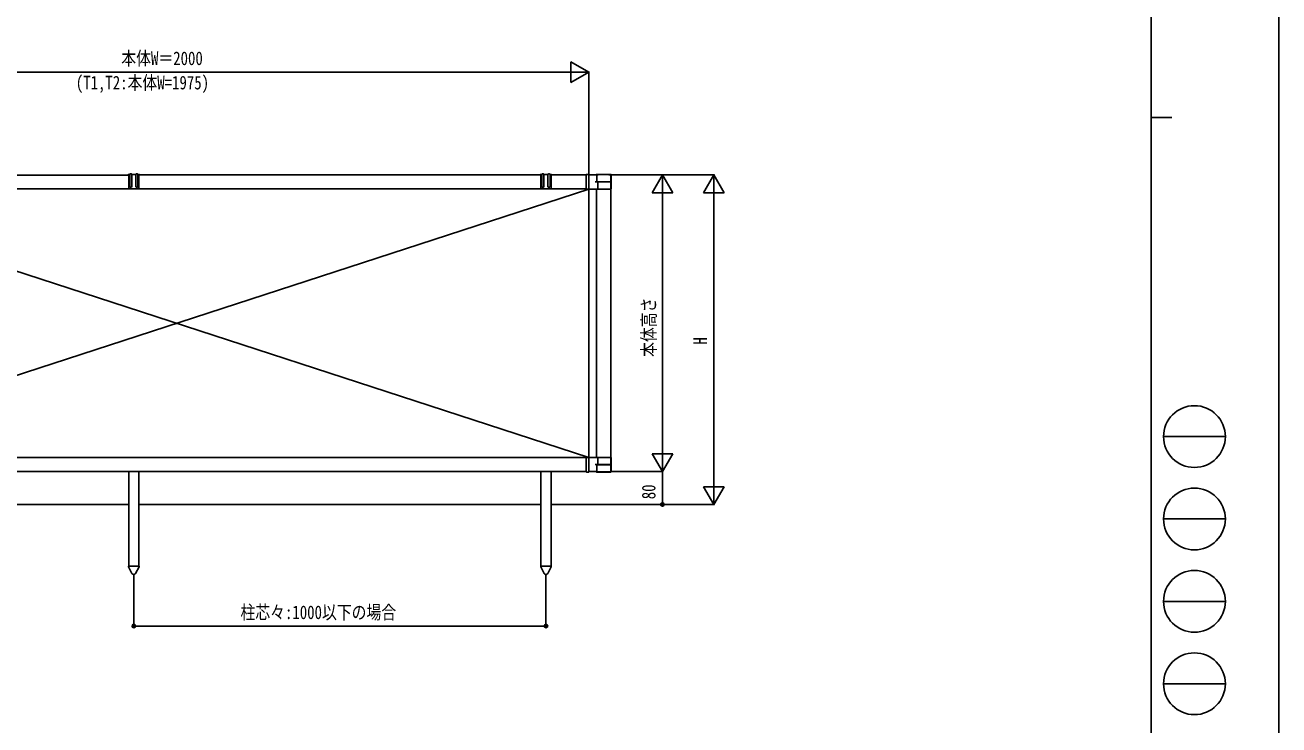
# Model space of a CAD drawing. Units: millimetres, scale not verified. Extents: x -4205 to 4205, y -2970 to 2970.
# Drawn here: x 1162 to 4205, y -1350 to 349 of the extents above; entities that cross this region are included whole.
import ezdxf
from ezdxf.enums import TextEntityAlignment as Align

# ---------------------------------------------------------------- set-up
doc = ezdxf.new("R2010")
doc.units = ezdxf.units.MM
doc.header["$LTSCALE"] = 12
for name, color, linetype in [('0-3_YKK_A1', 4, 'Continuous'), ('0-4_YKK_D', 6, 'Continuous'), ('0-5_YKK_ZWAK', 7, 'Continuous')]:
    doc.layers.add(name, color=color, linetype=linetype)
doc.styles.add('ＭＳ ゴシック', font='')
doc.styles.get('ＭＳ ゴシック').set_extended_font_data('MS Gothic')

msp = doc.modelspace()

# ---------------------------------------------------------------- linework, layer by layer
at = {"layer": '0-3_YKK_A1'}
for p, q in [((534.75, -15.04), (1413.75, -14.98)), ((1416.25, -13.5), (1413.75, -13.5)), ((1413.75, -13.5), (1413.75, -46.52)), ((1416.25, -42.4), (1416.25, -13.5)), ((1417.25, -12.5), (1420.25, -12.5)), ((1431.25, -13.5), (1421.25, -13.5)), ((1421.25, -13.5), (1421.25, -42.4)), ((1431.25, -42.4), (1431.25, -13.5)), ((1435.25, -12.5), (1432.25, -12.5)), ((1438.75, -13.5), (1436.25, -13.5)), ((1436.25, -13.5), (1436.25, -42.4)), ((1438.75, -13.5), (1438.75, -46.52)), ((1438.75, -14.97), (2413.75, -14.9)), ((2416.25, -13.5), (2413.75, -13.5)), ((2413.75, -13.5), (2413.75, -46.52)), ((2416.25, -42.4), (2416.25, -13.5)), ((2417.25, -12.5), (2420.25, -12.5)), ((2431.25, -13.5), (2421.25, -13.5)), ((2421.25, -13.5), (2421.25, -42.4)), ((2431.25, -42.4), (2431.25, -13.5)), ((2435.25, -12.5), (2432.25, -12.5)), ((2438.75, -13.5), (2436.25, -13.5)), ((2436.25, -13.5), (2436.25, -42.4)), ((2438.75, -13.5), (2438.75, -46.52)), ((2438.75, -14.9), (2524.25, -14.9)), ((2524.25, -14.73), (2524.25, -14.03)), ((2524.25, -48.2), (2524.25, -14.73)), ((2524.55, -13.73), (2529.95, -13.68)), ((2530.25, -13.98), (2530.25, -14.68)), ((2530.25, -14.68), (2530.25, -48.2)), ((2530.25, -14.7), (2549.54, -14.7)), ((2549, -13.7), (2583.5, -13.7)), ((2549.84, -31.7), (2549.84, -15)), ((2583.95, -31.6), (2583.95, -14.97)), ((2584.5, -14.7), (2584.5, -48.2)), ((2530.24, -49.2), (530.25, -700.34)), ((530.25, -49.28), (2530.24, -700.6)), ((2524.25, -48.9), (534.75, -48.9)), ((1415.75, -48.52), (1425.54, -48.52)), ((1426.97, -48.52), (1436.75, -48.52)), ((2415.75, -48.52), (2425.54, -48.52)), ((2426.97, -48.52), (2436.75, -48.52)), ((2524.25, -48.9), (2524.25, -48.2)), ((2529.95, -49.2), (2524.55, -49.2)), ((2545.34, -49.2), (2529.95, -49.2)), ((2530.24, -49.2), (2530.24, -700.6)), ((2530.25, -48.2), (2530.25, -48.9)), ((2552.86, -49.2), (2545.34, -49.2)), ((2552.63, -31.7), (2545.47, -31.7)), ((2548.95, -49.1), (2548.95, -700.5)), ((2549.66, -49.2), (2549, -49.2)), ((2558.79, -49.2), (2549.66, -49.2)), ((2583.95, -31.6), (2549.84, -31.6)), ((2552.63, -31.7), (2583.95, -31.7)), ((2552.63, -31.7), (2552.63, -48.9)), ((2552.63, -31.7), (2552.63, -48.9)), ((2583.65, -49.2), (2552.86, -49.2)), ((2573.71, -49.2), (2558.79, -49.2)), ((2582.85, -49.2), (2573.71, -49.2)), ((2583.5, -49.2), (2582.85, -49.2)), ((2583.95, -48.9), (2583.95, -31.7)), ((2583.95, -49.1), (2583.95, -700.5)), ((534.75, -700.9), (2524.25, -700.9)), ((2524.25, -700.9), (2524.25, -701.6)), ((2524.25, -701.6), (2524.25, -735.07)), ((2529.95, -700.6), (2524.55, -700.6)), ((2545.34, -700.6), (2529.95, -700.6)), ((2530.25, -701.6), (2530.25, -700.9)), ((2530.25, -735.12), (2530.25, -701.6)), ((2552.86, -700.6), (2545.34, -700.6)), ((2552.63, -718.1), (2545.47, -718.1)), ((2549.66, -700.6), (2549, -700.6)), ((2558.79, -700.6), (2549.66, -700.6)), ((2549.84, -718.1), (2549.84, -734.8)), ((2583.95, -718.2), (2549.84, -718.2)), ((2552.63, -718.1), (2552.63, -700.9)), ((2552.63, -718.1), (2552.63, -700.9)), ((2552.63, -718.1), (2583.95, -718.1)), ((2583.65, -700.6), (2552.86, -700.6)), ((2573.71, -700.6), (2558.79, -700.6)), ((2582.85, -700.6), (2573.71, -700.6)), ((2583.5, -700.6), (2582.85, -700.6)), ((2583.95, -700.9), (2583.95, -718.1)), ((2583.95, -718.2), (2583.95, -734.83)), ((2584.5, -735.1), (2584.5, -701.6)), ((2524.25, -734.9), (534.75, -734.9)), ((1438.75, -734.9), (1438.75, -964.9)), ((2413.75, -734.9), (2413.75, -964.9)), ((2524.25, -735.07), (2524.25, -735.77)), ((2524.55, -736.07), (2529.95, -736.12)), ((2530.25, -735.1), (2549.54, -735.1)), ((2530.25, -735.82), (2530.25, -735.12)), ((2549, -736.1), (2583.5, -736.1)), ((438.75, -814.9), (1413.75, -814.9)), ((1438.75, -814.9), (2413.75, -814.9)), ((2605.44, -814.9), (2438.75, -814.9)), ((1413.55, -965.9), (1413.55, -964.9)), ((1438.95, -964.9), (1413.55, -964.9)), ((1421.79, -982.16), (1413.55, -965.9)), ((1438.75, -964.9), (1413.75, -964.9)), ((1430.71, -982.16), (1438.95, -965.9)), ((1438.95, -964.9), (1438.95, -965.9)), ((2413.55, -964.9), (2413.55, -965.9)), ((2413.55, -964.9), (2438.95, -964.9)), ((2421.79, -982.16), (2413.55, -965.9)), ((2413.75, -964.9), (2438.75, -964.9)), ((2430.71, -982.16), (2438.95, -965.9)), ((2438.95, -965.9), (2438.95, -964.9))]:
    msp.add_line(p, q, dxfattribs=at)
for points in [[(1413.75, -734.9), (1413.75, -964.9), (1438.75, -964.9), (1413.75, -964.9)], [(2438.75, -734.9), (2438.75, -964.9), (2413.75, -964.9), (2438.75, -964.9)]]:
    msp.add_lwpolyline(points, dxfattribs=at)
for centre, radius, start, end in [((1413.75, -15.5), 2, 90, 162.54246), ((1417.25, -13.5), 1, 90, 180), ((1420.25, -13.5), 1, 0, 90), ((1432.25, -13.5), 1, 90, 180), ((1435.25, -13.5), 1, 0, 90), ((1438.75, -15.5), 2, 17.45754, 90), ((2413.75, -15.5), 2, 90, 162.54246), ((2417.25, -13.5), 1, 90, 180), ((2420.25, -13.5), 1, 0, 90), ((2432.25, -13.5), 1, 90, 180), ((2435.25, -13.5), 1, 0, 90), ((2438.75, -15.5), 2, 17.45754, 90), ((2524.55, -14.03), 0.3, 90.5, 180), ((2529.95, -13.98), 0.3, 0, 90.5), ((2566.25, -210.11), 196.21, 84.90439, 95.09561), ((2549.54, -15), 0.3, 0, 90), ((2583.65, -14.97), 0.3, 0, 84.90439), ((1415.75, -46.52), 2, 180, 270), ((1418.75, -42.4), 2.5, 180, 0), ((1426.25, -49.22), 1, 44.427, 135.573), ((1433.75, -42.4), 2.5, 180, 0), ((1436.75, -46.52), 2, 270, 0), ((2415.75, -46.52), 2, 180, 270), ((2418.75, -42.4), 2.5, 180, 0), ((2426.25, -49.22), 1, 44.427, 135.573), ((2433.75, -42.4), 2.5, 180, 0), ((2436.75, -46.52), 2, 270, 0), ((2524.55, -48.9), 0.3, 180, 270), ((2529.95, -48.9), 0.3, 270, 0), ((2552.9, -48.93), 0.272, 173.55811, 261.61941), ((2552.9, -48.93), 0.272, 173.55811, 261.61941), ((2583.65, -48.9), 0.3, 270, 0), ((2524.55, -700.9), 0.3, 90, 180), ((2529.95, -700.9), 0.3, 0, 90), ((2552.9, -700.87), 0.272, 98.38059, 186.44189), ((2552.9, -700.87), 0.272, 98.38059, 186.44189), ((2583.65, -700.9), 0.3, 0, 90), ((2524.55, -735.77), 0.3, 180, 269.5), ((2529.95, -735.82), 0.3, 269.5, 0), ((2566.25, -539.69), 196.21, 264.90439, 275.09561), ((2549.54, -734.8), 0.3, 270, 0), ((2583.65, -734.83), 0.3, 275.09561, 0), ((1426.25, -979.9), 5, 206.87405, 333.12595), ((1426.25, -979.9), 5, 225.20979, 314.79021), ((2426.25, -979.9), 5, 206.87405, 333.12595), ((2426.25, -979.9), 5, 225.20979, 314.79021)]:
    msp.add_arc(centre, radius, start, end, dxfattribs=at)
for centre, major_axis, ratio, start_param, end_param in [((2549, -14.7), (0.707, -0.707), 0.99997, 2.3562326, 3.9269527), ((2583.5, -14.7), (0.707, 0.707), 0.99997, 5.4978252, 7.0685454), ((2583.5, -48.2), (1, 0), 0.999985, 4.712389, 6.2831853), ((2583.5, -701.6), (1, 0), 0.999985, 6.2831853, 7.8539816), ((2549, -735.1), (0.707, 0.707), 0.99997, 2.3562326, 3.9269527), ((2583.5, -735.1), (0.707, -0.707), 0.99997, 5.4978252, 7.0685454)]:
    msp.add_ellipse(centre, major_axis=major_axis, ratio=ratio, start_param=start_param, end_param=end_param, dxfattribs=at)
at = {"layer": '0-4_YKK_D'}
for p, q in [((2530.25, 234.96), (2486.95, 259.96)), ((2486.95, 259.96), (2486.95, 209.96)), ((2480.25, 234.96), (580.25, 234.96)), ((2530.25, 234.96), (2443.65, 234.96)), ((2530.25, 234.96), (2486.95, 209.96)), ((2530.25, -12.6), (2530.25, 235.96)), ((2583.25, -14.9), (2709.95, -14.9)), ((2583.25, -14.9), (2834.95, -14.9)), ((2708.95, -14.9), (2683.95, -58.2)), ((2708.95, -14.9), (2733.95, -58.2)), ((2708.95, -14.9), (2708.95, -101.5)), ((2833.95, -14.9), (2808.95, -58.2)), ((2833.95, -14.9), (2858.95, -58.2)), ((2833.95, -14.9), (2833.95, -101.5)), ((2683.95, -58.2), (2733.95, -58.2)), ((2808.95, -58.2), (2858.95, -58.2)), ((2708.95, -64.9), (2708.95, -684.9)), ((2833.95, -64.9), (2833.95, -764.9)), ((2708.95, -734.9), (2708.95, -648.3)), ((2708.95, -734.9), (2683.95, -691.6)), ((2733.95, -691.6), (2683.95, -691.6)), ((2708.95, -734.9), (2733.95, -691.6)), ((2833.95, -814.9), (2833.95, -728.3)), ((2583.25, -734.9), (2709.95, -734.9)), ((2583.25, -734.9), (2709.95, -734.9)), ((2708.95, -734.9), (2708.95, -814.9)), ((2833.95, -814.9), (2808.95, -771.6)), ((2858.95, -771.6), (2808.95, -771.6)), ((2833.95, -814.9), (2858.95, -771.6)), ((2600.25, -814.9), (2834.95, -814.9)), ((2683.25, -814.9), (2709.95, -814.9)), ((1426.25, -985.9), (1426.25, -1110.9)), ((2426.25, -985.9), (2426.25, -1110.9)), ((1426.25, -1109.9), (2426.25, -1109.9))]:
    msp.add_line(p, q, dxfattribs=at)
for centre in [(2708.95, -814.9), (1426.25, -1109.9), (2426.25, -1109.9)]:
    msp.add_circle(centre, 4.25, dxfattribs=at)
at = {"layer": '0-5_YKK_ZWAK'}
for p, q in [((3895.02, 2775), (3895.02, -2525)), ((3895.02, 125), (3945.02, 125)), ((3925.02, -650), (4075.02, -650)), ((3925.02, -850), (4075.02, -850)), ((3925.02, -1050), (4075.02, -1050)), ((3925.02, -1250), (4075.02, -1250))]:
    msp.add_line(p, q, dxfattribs=at)
msp.add_lwpolyline([(-4205, -2970), (4205, -2970), (4205, 2970), (-4205, 2970)], close=True, dxfattribs=at)
for centre in [(4000.02, -650), (4000.02, -850), (4000.02, -1050), (4000.02, -1250)]:
    msp.add_circle(centre, 75, dxfattribs=at)

# ---------------------------------------------------------------- texts
at = {"layer": '0-4_YKK_D', "style": 'ＭＳ ゴシック', "width": 0.8}
for s, p in [('本体W＝2000', (1395.85, 241.96)), ('(T1,T2:本体W=1975)', (1285.45, 182.96)), ('柱芯々:1000以下の場合', (1685.05, -1102.9))]:
    msp.add_text(s, height=32.99, dxfattribs=at).set_placement(p, align=Align.BOTTOM_LEFT)
for s, p in [('本体高さ', (2701.95, -456.5)), ('H', (2826.95, -426.9)), ('80', (2701.95, -802.07))]:
    msp.add_text(s, height=32.99, rotation=90, dxfattribs=at).set_placement(p, align=Align.BOTTOM_LEFT)

doc.saveas('drawing.dxf')
